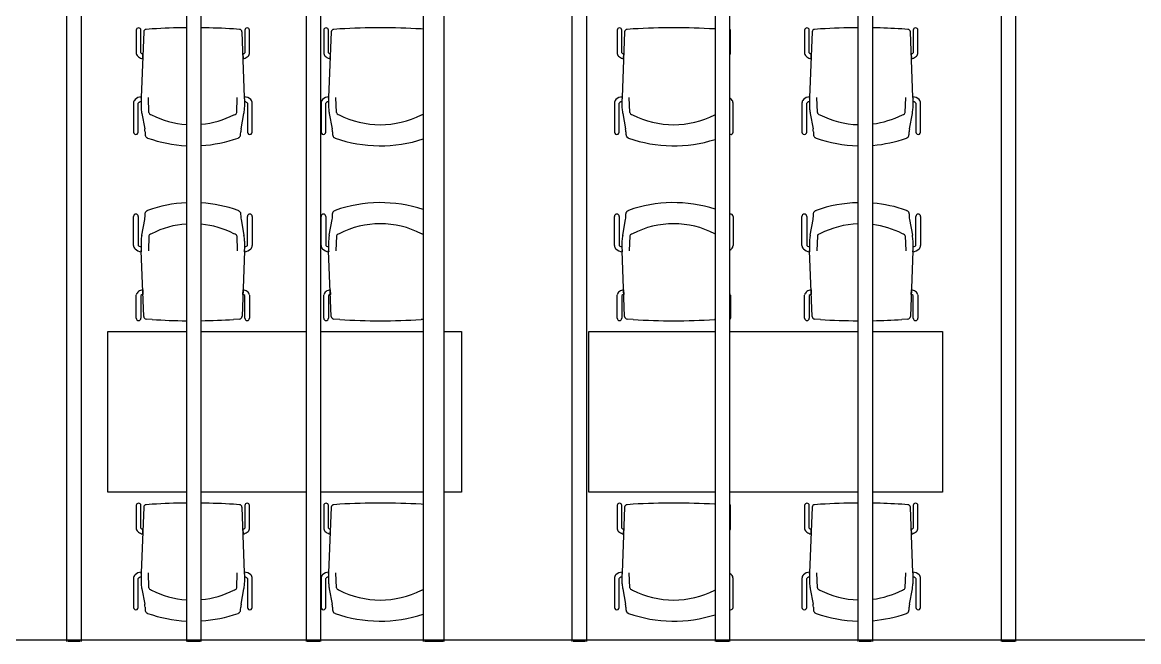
# Model space of a CAD drawing. Header units: inches. Extents: x -3 to 209, y -384 to 20.
# Drawn here: x 168.42 to 173.71, y -259.51 to -256.58 of the extents above; entities that cross this region are included whole.
import ezdxf

# ---------------------------------------------------------------- set-up
doc = ezdxf.new("R2010")
doc.units = ezdxf.units.IN
doc.header["$MEASUREMENT"] = 0
for name, color, linetype, lineweight in [('I-FURN', 253, 'Continuous', 9), ('I-FURN-PNLS', 253, 'Continuous', 9), ('S-BEAM', 253, 'Continuous', 13)]:
    doc.layers.add(name, color=color, linetype=linetype, lineweight=lineweight)
doc.layers.add('NFF-FURN', color=253, linetype='Continuous')

# ---------------------------------------------------------------- blocks, each defined once
blk = doc.blocks.new('20170303 - Modelo Est RT 16 Arpro CENTRAL_rvt-1-Borde De Placa SobreCubierta')
at = {"layer": 'S-BEAM', "linetype": 'ByBlock', "lineweight": -2}
for p, q in [((7.3333, 16.5479), (7.3333, 11.9195)), ((7.4033, 11.9195), (7.4033, 16.5479)), ((7.9013, 16.5479), (7.9013, 11.9195)), ((7.9713, 11.9195), (7.9713, 16.5479)), ((8.4693, 16.5479), (8.4693, 11.9195)), ((8.5393, 11.9195), (8.5393, 16.5479)), ((9.0242, 16.5479), (9.0242, 11.9195)), ((9.1242, 11.9195), (9.1242, 16.5479)), ((9.7293, 16.5479), (9.7293, 11.9195)), ((9.7993, 11.9195), (9.7993, 16.5479)), ((10.4076, 16.5479), (10.4076, 11.9195)), ((10.4776, 11.9195), (10.4776, 16.5479)), ((11.0854, 16.5479), (11.0854, 11.9195)), ((11.1554, 11.9195), (11.1554, 16.5479)), ((11.7637, 16.5479), (11.7637, 11.9195)), ((11.8337, 11.9195), (11.8337, 16.5479)), ((23.0817, 11.926), (3.9899, 11.926)), ((7.3855, 11.9203), (7.3511, 11.9203)), ((7.9535, 11.9203), (7.9191, 11.9203)), ((8.5215, 11.9203), (8.4871, 11.9203)), ((9.1064, 11.9203), (9.042, 11.9203)), ((9.7815, 11.9203), (9.7471, 11.9203)), ((10.4598, 11.9203), (10.4254, 11.9203)), ((11.1376, 11.9203), (11.1032, 11.9203)), ((11.8159, 11.9203), (11.7815, 11.9203))]:
    blk.add_line(p, q, dxfattribs=at)
for centre, start_param, end_param in [((7.3511, 11.9195), 1.570796, 2.356194), ((7.3855, 11.9195), 0.785398, 1.570796), ((7.9191, 11.9195), 1.570796, 2.356194), ((7.9535, 11.9195), 0.785398, 1.570796), ((8.4871, 11.9195), 1.570796, 2.356194), ((8.5215, 11.9195), 0.785398, 1.570796), ((9.042, 11.9195), 1.570796, 2.356194), ((9.1064, 11.9195), 0.785398, 1.570796), ((9.7471, 11.9195), 1.570796, 2.356194), ((9.7815, 11.9195), 0.785398, 1.570796), ((10.4254, 11.9195), 1.570796, 2.356194), ((10.4598, 11.9195), 0.785398, 1.570796), ((11.1032, 11.9195), 1.570796, 2.356194), ((11.1376, 11.9195), 0.785398, 1.570796), ((11.7815, 11.9195), 1.570796, 2.356194), ((11.8159, 11.9195), 0.785398, 1.570796)]:
    blk.add_ellipse(centre, major_axis=(0.0178, 0), ratio=0.049795, start_param=start_param, end_param=end_param, dxfattribs=at)
blk = doc.blocks.new('Haworth_Planes-Collaborative_Table-Rectangular - 30_ x 66_-V82-Borde De Placa SobreCubierta')
at = {"layer": 'I-FURN-PNLS', "linetype": 'ByBlock', "lineweight": -2}
for p, q in [((-0.8382, 0.381), (-0.5081, 0.381)), ((-0.8382, -0.381), (-0.8382, 0.381)), ((-0.4384, 0.381), (0.1697, 0.381)), ((0.2393, 0.381), (0.8382, 0.381)), ((0.8382, 0.381), (0.8382, -0.381)), ((-0.5083, -0.381), (-0.8382, -0.381)), ((0.1695, -0.381), (-0.4383, -0.381)), ((0.8382, -0.381), (0.2395, -0.381))]:
    blk.add_line(p, q, dxfattribs=at)
blk = doc.blocks.new('Haworth_Chair_Very-Perforated Side and Seminar - Arms-V83-Borde De Placa SobreCubierta')
at = {"layer": 'I-FURN', "linetype": 'ByBlock', "lineweight": -2}
for p, q in [((-0.2813, 0.2394), (-0.2813, 0.1024)), ((-0.2587, 0.1025), (-0.2587, 0.2394)), ((-0.2284, 0.2247), (-0.2422, 0.1511)), ((-0.2265, 0.2515), (-0.2268, 0.2388)), ((0.2268, 0.2388), (0.2265, 0.2515)), ((0.2422, 0.1511), (0.2284, 0.2247)), ((0.2587, 0.2394), (0.2587, 0.1025)), ((0.2813, 0.1024), (0.2813, 0.2394)), ((-0.2082, 0.1476), (-0.2107, 0.0762)), ((0.2082, 0.1476), (0.2107, 0.0762)), ((-0.2452, 0.0762), (-0.2453, 0.0787)), ((-0.2453, 0.0787), (-0.2452, 0.0762)), ((-0.2451, 0.0723), (-0.2452, 0.0762)), ((-0.2452, 0.0762), (-0.2329, -0.2351)), ((0.2329, -0.2351), (0.2452, 0.0762)), ((0.2452, 0.0762), (0.2451, 0.0723)), ((0.2453, 0.0787), (0.2452, 0.0762)), ((0.2452, 0.0762), (0.2453, 0.0787)), ((-0.2684, -0.1329), (-0.2684, -0.2432)), ((-0.2464, -0.2432), (-0.2464, -0.1353)), ((-0.237, -0.1307), (-0.2379, -0.1081)), ((0.2379, -0.1081), (0.237, -0.1307)), ((0.2464, -0.1353), (0.2464, -0.2432)), ((0.2684, -0.2432), (0.2684, -0.1329)), ((-0.2211, -0.2472), (-0.1928, -0.2491)), ((0.1928, -0.2491), (0.2211, -0.2472))]:
    blk.add_line(p, q, dxfattribs=at)
for centre, radius, start, end in [((0, -0.3398), 0.6447, 94.8447, 109.4306), ((0, -0.3398), 0.6447, 70.5694, 88.6144), ((-0.27, 0.2394), 0.0113, 360, 180), ((-0.3182, 0.2416), 0.0914, 349.3577, 358.2769), ((0.3182, 0.2416), 0.0914, 181.7231, 190.6423), ((0.27, 0.2394), 0.0113, 360, 180), ((0.0006, -0.225), 0.4297, 97.3792, 117.0332), ((0.0006, -0.225), 0.4297, 62.9668, 88.0094), ((0.378, 0.1033), 0.6238, 178.604, 182.266), ((-0.1104, 0.1192), 0.1352, 170.258, 180.2828), ((-0.0425, 0.1136), 0.2032, 169.3577, 171.9368), ((-0.2011, 0.1472), 0.0071, 123.4353, 176.5647), ((-0.1799, 0.115), 0.0456, 110.6312, 123.4353), ((0.1799, 0.115), 0.0456, 56.5647, 69.3688), ((0.2011, 0.1472), 0.0071, 3.4353, 56.5647), ((0.0425, 0.1136), 0.2032, 8.0632, 10.6423), ((0.1104, 0.1192), 0.1352, 359.7172, 9.742), ((-0.378, 0.1033), 0.6238, 357.734, 1.396), ((-0.258, 0.1024), 0.0233, 180, 226), ((-0.2407, 0.1203), 0.0482, 226, 264.7936), ((-0.2497, 0.1077), 0.0104, 210.1474, 239.8526), ((-0.2405, 0.1236), 0.0287, 239.8526, 259.4599), ((0.378, 0.1033), 0.6238, 180.7316, 182.266), ((0.2407, 0.1203), 0.0482, 275.2064, 314), ((-0.378, 0.1033), 0.6238, 357.734, 359.2684), ((0.2405, 0.1236), 0.0287, 280.5401, 300.1474), ((0.2497, 0.1077), 0.0104, 300.1474, 329.8526), ((0.258, 0.1024), 0.0233, 314, 360), ((-0.2441, -0.137), 0.0247, 123.6934, 170.3066), ((-0.2256, -0.1648), 0.058, 102.3066, 123.6934), ((-0.2293, -0.1585), 0.0289, 105.5905, 126.4095), ((0.2293, -0.1585), 0.0289, 53.5905, 74.4095), ((0.2256, -0.1648), 0.058, 56.3066, 77.6934), ((0.2441, -0.137), 0.0247, 9.6934, 56.3066), ((-0.2574, -0.2432), 0.011, 180, 360), ((-0.2202, -0.2346), 0.0127, 182.266, 265.9271), ((0, 2.8583), 3.1134, 266.4497, 269.0014), ((0, 2.8583), 3.1134, 270.2843, 273.5503), ((0.2202, -0.2346), 0.0127, 274.0729, 357.734), ((0.2574, -0.2432), 0.011, 180, 360)]:
    blk.add_arc(centre, radius, start, end, dxfattribs=at)
for points in [[(-0.2145, 0.2681), (-0.2159, 0.2676), (-0.2185, 0.2662), (-0.2219, 0.2632), (-0.2245, 0.2596), (-0.2255, 0.2569), (-0.2259, 0.2554)], [(0.2259, 0.2554), (0.2255, 0.2569), (0.2245, 0.2596), (0.2219, 0.2632), (0.2185, 0.2662), (0.2159, 0.2676), (0.2145, 0.2681)], [(-0.2259, 0.2554), (-0.2261, 0.2548), (-0.2263, 0.2534), (-0.2264, 0.2521), (-0.2265, 0.2515)], [(0.2265, 0.2515), (0.2264, 0.2521), (0.2263, 0.2534), (0.2261, 0.2548), (0.2259, 0.2554)]]:
    blk.add_open_spline(points, degree=3, dxfattribs=at)
blk = doc.blocks.new('Haworth_Chair_Very-Perforated Side and Seminar - Arms-V84-Borde De Placa SobreCubierta')
at = {"layer": 'I-FURN', "linetype": 'ByBlock', "lineweight": -2}
for p, q in [((-0.2813, 0.2394), (-0.2813, 0.1024)), ((0.2268, 0.2388), (0.2265, 0.2515)), ((0.2422, 0.1511), (0.2284, 0.2247)), ((0.2587, 0.2394), (0.2587, 0.1025)), ((0.2813, 0.1024), (0.2813, 0.2394)), ((0.2082, 0.1476), (0.2107, 0.0762)), ((0.2329, -0.2351), (0.2452, 0.0762)), ((0.2452, 0.0762), (0.2451, 0.0723)), ((0.2453, 0.0787), (0.2452, 0.0762)), ((0.2452, 0.0762), (0.2453, 0.0787)), ((-0.2684, -0.1329), (-0.2684, -0.2432)), ((0.2379, -0.1081), (0.237, -0.1307)), ((0.2464, -0.1353), (0.2464, -0.2432)), ((0.2684, -0.2432), (0.2684, -0.1329)), ((-0.1958, -0.2489), (-0.1928, -0.2491)), ((0.1928, -0.2491), (0.2211, -0.2472))]:
    blk.add_line(p, q, dxfattribs=at)
for centre, radius, start, end in [((0, -0.3398), 0.6447, 70.5694, 107.6966), ((-0.27, 0.2394), 0.0113, 66.929, 180), ((0.3182, 0.2416), 0.0914, 181.7231, 190.6423), ((0.27, 0.2394), 0.0113, 360, 180), ((0.0006, -0.225), 0.4297, 62.9668, 117.0332), ((0.1799, 0.115), 0.0456, 56.5647, 69.3688), ((0.2011, 0.1472), 0.0071, 3.4353, 56.5647), ((0.0425, 0.1136), 0.2032, 8.0632, 10.6423), ((0.1104, 0.1192), 0.1352, 359.7172, 9.742), ((-0.378, 0.1033), 0.6238, 357.734, 1.396), ((-0.258, 0.1024), 0.0233, 180, 226), ((-0.2407, 0.1203), 0.0482, 226, 238.9312), ((0.2407, 0.1203), 0.0482, 275.2064, 314), ((-0.378, 0.1033), 0.6238, 357.734, 359.2684), ((0.2405, 0.1236), 0.0287, 280.5401, 300.1474), ((0.2497, 0.1077), 0.0104, 300.1474, 329.8526), ((0.258, 0.1024), 0.0233, 314, 360), ((-0.2441, -0.137), 0.0247, 150.7623, 170.3066), ((0.2293, -0.1585), 0.0289, 53.5905, 74.4095), ((0.2256, -0.1648), 0.058, 56.3066, 77.6934), ((0.2441, -0.137), 0.0247, 9.6934, 56.3066), ((-0.2574, -0.2432), 0.011, 180, 222.437), ((0, 2.8583), 3.1134, 266.4497, 273.5503), ((0.2202, -0.2346), 0.0127, 274.0729, 357.734), ((0.2574, -0.2432), 0.011, 180, 360)]:
    blk.add_arc(centre, radius, start, end, dxfattribs=at)
for points in [[(0.2259, 0.2554), (0.2255, 0.2569), (0.2245, 0.2596), (0.2219, 0.2632), (0.2185, 0.2662), (0.2159, 0.2676), (0.2145, 0.2681)], [(0.2265, 0.2515), (0.2264, 0.2521), (0.2263, 0.2534), (0.2261, 0.2548), (0.2259, 0.2554)]]:
    blk.add_open_spline(points, degree=3, dxfattribs=at)
blk = doc.blocks.new('Haworth_Chair_Very-Perforated Side and Seminar - Arms-V85-Borde De Placa SobreCubierta')
at = {"layer": 'I-FURN', "linetype": 'ByBlock', "lineweight": -2}
for p, q in [((-0.2684, 0.1329), (-0.2684, 0.2432)), ((-0.2464, 0.2432), (-0.2464, 0.1353)), ((-0.2452, -0.0762), (-0.2329, 0.2351)), ((-0.2211, 0.2472), (-0.1928, 0.2491)), ((0.1928, 0.2491), (0.2211, 0.2472)), ((0.2329, 0.2351), (0.2452, -0.0762)), ((0.2464, 0.1353), (0.2464, 0.2432)), ((0.2684, 0.2432), (0.2684, 0.1329)), ((-0.237, 0.1307), (-0.2379, 0.1081)), ((0.2379, 0.1081), (0.237, 0.1307)), ((-0.2813, -0.2394), (-0.2813, -0.1024)), ((-0.2587, -0.1025), (-0.2587, -0.2394)), ((-0.2452, -0.0762), (-0.2453, -0.0787)), ((-0.2453, -0.0787), (-0.2452, -0.0762)), ((-0.2451, -0.0723), (-0.2452, -0.0762)), ((-0.2082, -0.1476), (-0.2107, -0.0762)), ((0.2082, -0.1476), (0.2107, -0.0762)), ((0.2452, -0.0762), (0.2451, -0.0723)), ((0.2453, -0.0787), (0.2452, -0.0762)), ((0.2452, -0.0762), (0.2453, -0.0787)), ((0.2587, -0.2394), (0.2587, -0.1025)), ((0.2813, -0.1024), (0.2813, -0.2394)), ((-0.2284, -0.2247), (-0.2422, -0.1511)), ((0.2422, -0.1511), (0.2284, -0.2247)), ((-0.2265, -0.2515), (-0.2268, -0.2388)), ((0.2268, -0.2388), (0.2265, -0.2515))]:
    blk.add_line(p, q, dxfattribs=at)
for centre, radius, start, end in [((-0.2574, 0.2432), 0.011, 0, 180), ((-0.2202, 0.2346), 0.0127, 94.0729, 177.734), ((0, -2.8583), 3.1134, 91.0017, 93.5503), ((0, -2.8583), 3.1134, 86.4497, 89.7127), ((0.2202, 0.2346), 0.0127, 2.266, 85.9271), ((0.2574, 0.2432), 0.011, 0, 180), ((-0.2441, 0.137), 0.0247, 189.6934, 236.3066), ((-0.2256, 0.1648), 0.058, 236.3066, 257.6934), ((-0.2293, 0.1585), 0.0289, 233.5905, 254.4095), ((0.2293, 0.1585), 0.0289, 285.5905, 306.4095), ((0.2256, 0.1648), 0.058, 282.3066, 303.6934), ((0.2441, 0.137), 0.0247, 303.6934, 350.3066), ((-0.258, -0.1024), 0.0233, 134, 180), ((-0.2407, -0.1203), 0.0482, 95.2064, 134), ((-0.2497, -0.1077), 0.0104, 120.1474, 149.8526), ((-0.2405, -0.1236), 0.0287, 100.5401, 120.1474), ((0.378, -0.1033), 0.6238, 177.734, 179.2684), ((0.378, -0.1033), 0.6238, 177.734, 181.396), ((0.2407, -0.1203), 0.0482, 46, 84.7936), ((-0.378, -0.1033), 0.6238, 0.7316, 2.266), ((-0.378, -0.1033), 0.6238, 358.604, 2.266), ((0.2405, -0.1236), 0.0287, 59.8526, 79.4599), ((0.2497, -0.1077), 0.0104, 30.1474, 59.8526), ((0.258, -0.1024), 0.0233, 0, 46), ((-0.1104, -0.1192), 0.1352, 179.7172, 189.742), ((-0.0425, -0.1136), 0.2032, 188.0632, 190.6423), ((-0.2011, -0.1472), 0.0071, 183.4353, 236.5647), ((-0.1799, -0.115), 0.0456, 236.5647, 249.3688), ((0.0006, 0.225), 0.4297, 242.9668, 262.6138), ((0.0006, 0.225), 0.4297, 271.9974, 297.0332), ((0.1799, -0.115), 0.0456, 290.6312, 303.4353), ((0.2011, -0.1472), 0.0071, 303.4353, 356.5647), ((0.0425, -0.1136), 0.2032, 349.3577, 351.9368), ((0.1104, -0.1192), 0.1352, 350.258, 0.2828), ((-0.27, -0.2394), 0.0113, 180, 0), ((-0.3182, -0.2416), 0.0914, 1.7231, 10.6423), ((0.3182, -0.2416), 0.0914, 169.3577, 178.2769), ((0.27, -0.2394), 0.0113, 180, 0), ((0, 0.3398), 0.6447, 250.5694, 265.153), ((0, 0.3398), 0.6447, 271.3879, 289.4306)]:
    blk.add_arc(centre, radius, start, end, dxfattribs=at)
for points in [[(-0.2259, -0.2554), (-0.2261, -0.2548), (-0.2263, -0.2534), (-0.2264, -0.2521), (-0.2265, -0.2515)], [(-0.2145, -0.2681), (-0.2159, -0.2676), (-0.2185, -0.2662), (-0.2219, -0.2632), (-0.2245, -0.2596), (-0.2255, -0.2569), (-0.2259, -0.2554)], [(0.2259, -0.2554), (0.2255, -0.2569), (0.2245, -0.2596), (0.2219, -0.2632), (0.2185, -0.2662), (0.2159, -0.2676), (0.2145, -0.2681)], [(0.2265, -0.2515), (0.2264, -0.2521), (0.2263, -0.2534), (0.2261, -0.2548), (0.2259, -0.2554)]]:
    blk.add_open_spline(points, degree=3, dxfattribs=at)
blk = doc.blocks.new('Haworth_Chair_Very-Perforated Side and Seminar - Arms-V86-Borde De Placa SobreCubierta')
at = {"layer": 'I-FURN', "linetype": 'ByBlock', "lineweight": -2}
for p, q in [((-0.2684, 0.1329), (-0.2684, 0.2432)), ((-0.1956, 0.2489), (-0.1928, 0.2491)), ((0.1928, 0.2491), (0.2211, 0.2472)), ((0.2329, 0.2351), (0.2452, -0.0762)), ((0.2464, 0.1353), (0.2464, 0.2432)), ((0.2684, 0.2432), (0.2684, 0.1329)), ((0.2379, 0.1081), (0.237, 0.1307)), ((-0.2813, -0.2394), (-0.2813, -0.1024)), ((0.2082, -0.1476), (0.2107, -0.0762)), ((0.2452, -0.0762), (0.2451, -0.0723)), ((0.2453, -0.0787), (0.2452, -0.0762)), ((0.2452, -0.0762), (0.2453, -0.0787)), ((0.2587, -0.2394), (0.2587, -0.1025)), ((0.2813, -0.1024), (0.2813, -0.2394)), ((0.2422, -0.1511), (0.2284, -0.2247)), ((0.2268, -0.2388), (0.2265, -0.2515))]:
    blk.add_line(p, q, dxfattribs=at)
for centre, radius, start, end in [((-0.2574, 0.2432), 0.011, 138.9902, 180), ((0, -2.8583), 3.1134, 86.4497, 93.5503), ((0.2202, 0.2346), 0.0127, 2.266, 85.9271), ((0.2574, 0.2432), 0.011, 0, 180), ((-0.2441, 0.137), 0.0247, 189.6934, 208.5538), ((0.2293, 0.1585), 0.0289, 285.5905, 306.4095), ((0.2256, 0.1648), 0.058, 282.3066, 303.6934), ((0.2441, 0.137), 0.0247, 303.6934, 350.3066), ((-0.258, -0.1024), 0.0233, 134, 180), ((-0.2407, -0.1203), 0.0482, 121.1767, 134), ((0.2407, -0.1203), 0.0482, 46, 84.7936), ((-0.378, -0.1033), 0.6238, 0.7316, 2.266), ((-0.378, -0.1033), 0.6238, 358.604, 2.266), ((0.2405, -0.1236), 0.0287, 59.8526, 79.4599), ((0.2497, -0.1077), 0.0104, 30.1474, 59.8526), ((0.258, -0.1024), 0.0233, 0, 46), ((0.0006, 0.225), 0.4297, 242.9668, 297.0332), ((0.1799, -0.115), 0.0456, 290.6312, 303.4353), ((0.2011, -0.1472), 0.0071, 303.4353, 356.5647), ((0.0425, -0.1136), 0.2032, 349.3577, 351.9368), ((0.1104, -0.1192), 0.1352, 350.258, 0.2828), ((-0.27, -0.2394), 0.0113, 180, 285), ((0.3182, -0.2416), 0.0914, 169.3577, 178.2769), ((0.27, -0.2394), 0.0113, 180, 0), ((0, 0.3398), 0.6447, 252.3064, 289.4306)]:
    blk.add_arc(centre, radius, start, end, dxfattribs=at)
for points in [[(0.2259, -0.2554), (0.2255, -0.2569), (0.2245, -0.2596), (0.2219, -0.2632), (0.2185, -0.2662), (0.2159, -0.2676), (0.2145, -0.2681)], [(0.2265, -0.2515), (0.2264, -0.2521), (0.2263, -0.2534), (0.2261, -0.2548), (0.2259, -0.2554)]]:
    blk.add_open_spline(points, degree=3, dxfattribs=at)
blk = doc.blocks.new('Haworth_Planes-Collaborative_Table-Rectangular - 30_ x 66_-V87-Borde De Placa SobreCubierta')
at = {"layer": 'I-FURN-PNLS', "linetype": 'ByBlock', "lineweight": -2}
for p, q in [((-0.8382, 0.381), (-0.7568, 0.381)), ((-0.8382, -0.381), (-0.8382, 0.381)), ((-0.6572, 0.381), (-0.172, 0.381)), ((-0.1023, 0.381), (0.396, 0.381)), ((0.4657, 0.381), (0.8382, 0.381)), ((0.8382, 0.381), (0.8382, -0.381)), ((-0.757, -0.381), (-0.8382, -0.381)), ((-0.1722, -0.381), (-0.657, -0.381)), ((0.3958, -0.381), (-0.1022, -0.381)), ((0.8382, -0.381), (0.4658, -0.381))]:
    blk.add_line(p, q, dxfattribs=at)
blk = doc.blocks.new('Haworth_Chair_Very-Perforated Side and Seminar - Arms-V88-Borde De Placa SobreCubierta')
at = {"layer": 'I-FURN', "linetype": 'ByBlock', "lineweight": -2}
for p, q in [((0.2268, 0.2388), (0.2265, 0.2515)), ((0.2422, 0.1511), (0.2284, 0.2247)), ((0.2587, 0.2394), (0.2587, 0.1025)), ((0.2813, 0.1024), (0.2813, 0.2394)), ((0.2082, 0.1476), (0.2107, 0.0762)), ((0.2329, -0.2351), (0.2452, 0.0762)), ((0.2452, 0.0762), (0.2451, 0.0723)), ((0.2453, 0.0787), (0.2452, 0.0762)), ((0.2452, 0.0762), (0.2453, 0.0787)), ((0.2379, -0.1081), (0.237, -0.1307)), ((0.2464, -0.1353), (0.2464, -0.2432)), ((0.2684, -0.2432), (0.2684, -0.1329)), ((-0.2033, -0.2484), (-0.1928, -0.2491)), ((0.1928, -0.2491), (0.2211, -0.2472))]:
    blk.add_line(p, q, dxfattribs=at)
for centre, radius, start, end in [((0, -0.3398), 0.6447, 70.5694, 108.3917), ((0.3182, 0.2416), 0.0914, 181.7231, 190.6423), ((0.27, 0.2394), 0.0113, 360, 180), ((0.0006, -0.225), 0.4297, 62.9668, 117.0332), ((-0.1799, 0.115), 0.0456, 110.6312, 120.8791), ((0.1799, 0.115), 0.0456, 56.5647, 69.3688), ((0.2011, 0.1472), 0.0071, 3.4353, 56.5647), ((0.0425, 0.1136), 0.2032, 8.0632, 10.6423), ((0.1104, 0.1192), 0.1352, 359.7172, 9.742), ((-0.378, 0.1033), 0.6238, 357.734, 1.396), ((0.2407, 0.1203), 0.0482, 275.2064, 314), ((-0.378, 0.1033), 0.6238, 357.734, 359.2684), ((0.2405, 0.1236), 0.0287, 280.5401, 300.1474), ((0.2497, 0.1077), 0.0104, 300.1474, 329.8526), ((0.258, 0.1024), 0.0233, 314, 360), ((0.2293, -0.1585), 0.0289, 53.5905, 74.4095), ((0.2256, -0.1648), 0.058, 56.3066, 77.6934), ((0.2441, -0.137), 0.0247, 9.6934, 56.3066), ((0, 2.8583), 3.1134, 266.4497, 273.5503), ((0.2202, -0.2346), 0.0127, 274.0729, 357.734), ((0.2574, -0.2432), 0.011, 180, 360)]:
    blk.add_arc(centre, radius, start, end, dxfattribs=at)
for points in [[(0.2259, 0.2554), (0.2255, 0.2569), (0.2245, 0.2596), (0.2219, 0.2632), (0.2185, 0.2662), (0.2159, 0.2676), (0.2145, 0.2681)], [(0.2265, 0.2515), (0.2264, 0.2521), (0.2263, 0.2534), (0.2261, 0.2548), (0.2259, 0.2554)]]:
    blk.add_open_spline(points, degree=3, dxfattribs=at)
blk = doc.blocks.new('Haworth_Chair_Very-Perforated Side and Seminar - Arms-V89-Borde De Placa SobreCubierta')
at = {"layer": 'I-FURN', "linetype": 'ByBlock', "lineweight": -2}
for p, q in [((-0.2813, 0.2394), (-0.2813, 0.1024)), ((-0.2587, 0.1025), (-0.2587, 0.2394)), ((-0.2284, 0.2247), (-0.2422, 0.1511)), ((-0.2265, 0.2515), (-0.2268, 0.2388)), ((0.2268, 0.2388), (0.2265, 0.2515)), ((0.2422, 0.1511), (0.2284, 0.2247)), ((0.2587, 0.2394), (0.2587, 0.1025)), ((0.2813, 0.1024), (0.2813, 0.2394)), ((-0.2082, 0.1476), (-0.2107, 0.0762)), ((0.2082, 0.1476), (0.2107, 0.0762)), ((-0.2452, 0.0762), (-0.2453, 0.0787)), ((-0.2453, 0.0787), (-0.2452, 0.0762)), ((-0.2451, 0.0723), (-0.2452, 0.0762)), ((-0.2452, 0.0762), (-0.2329, -0.2351)), ((0.2329, -0.2351), (0.2452, 0.0762)), ((0.2452, 0.0762), (0.2451, 0.0723)), ((0.2453, 0.0787), (0.2452, 0.0762)), ((0.2452, 0.0762), (0.2453, 0.0787)), ((-0.2684, -0.1329), (-0.2684, -0.2432)), ((-0.2464, -0.2432), (-0.2464, -0.1353)), ((-0.237, -0.1307), (-0.2379, -0.1081)), ((0.2379, -0.1081), (0.237, -0.1307)), ((0.2464, -0.1353), (0.2464, -0.2432)), ((0.2684, -0.2432), (0.2684, -0.1329)), ((-0.2211, -0.2472), (-0.1928, -0.2491)), ((0.1928, -0.2491), (0.2211, -0.2472))]:
    blk.add_line(p, q, dxfattribs=at)
for centre, radius, start, end in [((0, -0.3398), 0.6447, 93.4942, 109.4306), ((0, -0.3398), 0.6447, 70.5694, 87.2726), ((-0.27, 0.2394), 0.0113, 360, 180), ((-0.3182, 0.2416), 0.0914, 349.3577, 358.2769), ((0.3182, 0.2416), 0.0914, 181.7231, 190.6423), ((0.27, 0.2394), 0.0113, 360, 180), ((0.0006, -0.225), 0.4297, 95.4066, 117.0332), ((0.0006, -0.225), 0.4297, 62.9668, 85.9947), ((0.378, 0.1033), 0.6238, 178.604, 182.266), ((-0.1104, 0.1192), 0.1352, 170.258, 180.2828), ((-0.0425, 0.1136), 0.2032, 169.3577, 171.9368), ((-0.2011, 0.1472), 0.0071, 123.4353, 176.5647), ((-0.1799, 0.115), 0.0456, 110.6312, 123.4353), ((0.1799, 0.115), 0.0456, 56.5647, 69.3688), ((0.2011, 0.1472), 0.0071, 3.4353, 56.5647), ((0.0425, 0.1136), 0.2032, 8.0632, 10.6423), ((0.1104, 0.1192), 0.1352, 359.7172, 9.742), ((-0.378, 0.1033), 0.6238, 357.734, 1.396), ((-0.258, 0.1024), 0.0233, 180, 226), ((-0.2407, 0.1203), 0.0482, 226, 264.7936), ((-0.2497, 0.1077), 0.0104, 210.1474, 239.8526), ((-0.2405, 0.1236), 0.0287, 239.8526, 259.4599), ((0.378, 0.1033), 0.6238, 180.7316, 182.266), ((0.2407, 0.1203), 0.0482, 275.2064, 314), ((-0.378, 0.1033), 0.6238, 357.734, 359.2684), ((0.2405, 0.1236), 0.0287, 280.5401, 300.1474), ((0.2497, 0.1077), 0.0104, 300.1474, 329.8526), ((0.258, 0.1024), 0.0233, 314, 360), ((-0.2441, -0.137), 0.0247, 123.6934, 170.3066), ((-0.2256, -0.1648), 0.058, 102.3066, 123.6934), ((-0.2293, -0.1585), 0.0289, 105.5905, 126.4095), ((0.2293, -0.1585), 0.0289, 53.5905, 74.4095), ((0.2256, -0.1648), 0.058, 56.3066, 77.6934), ((0.2441, -0.137), 0.0247, 9.6934, 56.3066), ((-0.2574, -0.2432), 0.011, 180, 360), ((-0.2202, -0.2346), 0.0127, 182.266, 265.9271), ((0, 2.8583), 3.1134, 266.4497, 269.2792), ((0, 2.8583), 3.1134, 270.5621, 273.5503), ((0.2202, -0.2346), 0.0127, 274.0729, 357.734), ((0.2574, -0.2432), 0.011, 180, 360)]:
    blk.add_arc(centre, radius, start, end, dxfattribs=at)
for points in [[(-0.2145, 0.2681), (-0.2159, 0.2676), (-0.2185, 0.2662), (-0.2219, 0.2632), (-0.2245, 0.2596), (-0.2255, 0.2569), (-0.2259, 0.2554)], [(0.2259, 0.2554), (0.2255, 0.2569), (0.2245, 0.2596), (0.2219, 0.2632), (0.2185, 0.2662), (0.2159, 0.2676), (0.2145, 0.2681)], [(-0.2259, 0.2554), (-0.2261, 0.2548), (-0.2263, 0.2534), (-0.2264, 0.2521), (-0.2265, 0.2515)], [(0.2265, 0.2515), (0.2264, 0.2521), (0.2263, 0.2534), (0.2261, 0.2548), (0.2259, 0.2554)]]:
    blk.add_open_spline(points, degree=3, dxfattribs=at)
blk = doc.blocks.new('Haworth_Chair_Very-Perforated Side and Seminar - Arms-V90-Borde De Placa SobreCubierta')
at = {"layer": 'I-FURN', "linetype": 'ByBlock', "lineweight": -2}
for p, q in [((-0.2032, 0.2484), (-0.1928, 0.2491)), ((0.1928, 0.2491), (0.2211, 0.2472)), ((0.2329, 0.2351), (0.2452, -0.0762)), ((0.2464, 0.1353), (0.2464, 0.2432)), ((0.2684, 0.2432), (0.2684, 0.1329)), ((0.2379, 0.1081), (0.237, 0.1307)), ((0.2082, -0.1476), (0.2107, -0.0762)), ((0.2452, -0.0762), (0.2451, -0.0723)), ((0.2453, -0.0787), (0.2452, -0.0762)), ((0.2452, -0.0762), (0.2453, -0.0787)), ((0.2587, -0.2394), (0.2587, -0.1025)), ((0.2813, -0.1024), (0.2813, -0.2394)), ((0.2422, -0.1511), (0.2284, -0.2247)), ((0.2268, -0.2388), (0.2265, -0.2515))]:
    blk.add_line(p, q, dxfattribs=at)
for centre, radius, start, end in [((0, -2.8583), 3.1134, 86.4497, 93.5503), ((0.2202, 0.2346), 0.0127, 2.266, 85.9271), ((0.2574, 0.2432), 0.011, 0, 180), ((0.2293, 0.1585), 0.0289, 285.5905, 306.4095), ((0.2256, 0.1648), 0.058, 282.3066, 303.6934), ((0.2441, 0.137), 0.0247, 303.6934, 350.3066), ((0.2407, -0.1203), 0.0482, 46, 84.7936), ((-0.378, -0.1033), 0.6238, 0.7316, 2.266), ((-0.378, -0.1033), 0.6238, 358.604, 2.266), ((0.2405, -0.1236), 0.0287, 59.8526, 79.4599), ((0.2497, -0.1077), 0.0104, 30.1474, 59.8526), ((0.258, -0.1024), 0.0233, 0, 46), ((-0.1799, -0.115), 0.0456, 239.2127, 249.3688), ((0.0006, 0.225), 0.4297, 242.9668, 297.0332), ((0.1799, -0.115), 0.0456, 290.6312, 303.4353), ((0.2011, -0.1472), 0.0071, 303.4353, 356.5647), ((0.0425, -0.1136), 0.2032, 349.3577, 351.9368), ((0.1104, -0.1192), 0.1352, 350.258, 0.2828), ((0.3182, -0.2416), 0.0914, 169.3577, 178.2769), ((0.27, -0.2394), 0.0113, 180, 0), ((0, 0.3398), 0.6447, 251.6114, 289.4306)]:
    blk.add_arc(centre, radius, start, end, dxfattribs=at)
for points in [[(0.2259, -0.2554), (0.2255, -0.2569), (0.2245, -0.2596), (0.2219, -0.2632), (0.2185, -0.2662), (0.2159, -0.2676), (0.2145, -0.2681)], [(0.2265, -0.2515), (0.2264, -0.2521), (0.2263, -0.2534), (0.2261, -0.2548), (0.2259, -0.2554)]]:
    blk.add_open_spline(points, degree=3, dxfattribs=at)
blk = doc.blocks.new('Haworth_Chair_Very-Perforated Side and Seminar - Arms-V91-Borde De Placa SobreCubierta')
at = {"layer": 'I-FURN', "linetype": 'ByBlock', "lineweight": -2}
for p, q in [((-0.2684, 0.1329), (-0.2684, 0.2432)), ((-0.2464, 0.2432), (-0.2464, 0.1353)), ((-0.2452, -0.0762), (-0.2329, 0.2351)), ((-0.2211, 0.2472), (-0.1928, 0.2491)), ((0.1928, 0.2491), (0.2211, 0.2472)), ((0.2329, 0.2351), (0.2452, -0.0762)), ((0.2464, 0.1353), (0.2464, 0.2432)), ((0.2684, 0.2432), (0.2684, 0.1329)), ((-0.237, 0.1307), (-0.2379, 0.1081)), ((0.2379, 0.1081), (0.237, 0.1307)), ((-0.2813, -0.2394), (-0.2813, -0.1024)), ((-0.2587, -0.1025), (-0.2587, -0.2394)), ((-0.2452, -0.0762), (-0.2453, -0.0787)), ((-0.2453, -0.0787), (-0.2452, -0.0762)), ((-0.2451, -0.0723), (-0.2452, -0.0762)), ((-0.2082, -0.1476), (-0.2107, -0.0762)), ((0.2082, -0.1476), (0.2107, -0.0762)), ((0.2452, -0.0762), (0.2451, -0.0723)), ((0.2453, -0.0787), (0.2452, -0.0762)), ((0.2452, -0.0762), (0.2453, -0.0787)), ((0.2587, -0.2394), (0.2587, -0.1025)), ((0.2813, -0.1024), (0.2813, -0.2394)), ((-0.2284, -0.2247), (-0.2422, -0.1511)), ((0.2422, -0.1511), (0.2284, -0.2247)), ((-0.2265, -0.2515), (-0.2268, -0.2388)), ((0.2268, -0.2388), (0.2265, -0.2515))]:
    blk.add_line(p, q, dxfattribs=at)
for centre, radius, start, end in [((-0.2574, 0.2432), 0.011, 0, 180), ((-0.2202, 0.2346), 0.0127, 94.0729, 177.734), ((0, -2.8583), 3.1134, 90.7239, 93.5503), ((0, -2.8583), 3.1134, 86.4497, 89.4349), ((0.2202, 0.2346), 0.0127, 2.266, 85.9271), ((0.2574, 0.2432), 0.011, 0, 180), ((-0.2441, 0.137), 0.0247, 189.6934, 236.3066), ((-0.2256, 0.1648), 0.058, 236.3066, 257.6934), ((-0.2293, 0.1585), 0.0289, 233.5905, 254.4095), ((0.2293, 0.1585), 0.0289, 285.5905, 306.4095), ((0.2256, 0.1648), 0.058, 282.3066, 303.6934), ((0.2441, 0.137), 0.0247, 303.6934, 350.3066), ((-0.258, -0.1024), 0.0233, 134, 180), ((-0.2407, -0.1203), 0.0482, 95.2064, 134), ((-0.2497, -0.1077), 0.0104, 120.1474, 149.8526), ((-0.2405, -0.1236), 0.0287, 100.5401, 120.1474), ((0.378, -0.1033), 0.6238, 177.734, 179.2684), ((0.378, -0.1033), 0.6238, 177.734, 181.396), ((0.2407, -0.1203), 0.0482, 46, 84.7936), ((-0.378, -0.1033), 0.6238, 0.7316, 2.266), ((-0.378, -0.1033), 0.6238, 358.604, 2.266), ((0.2405, -0.1236), 0.0287, 59.8526, 79.4599), ((0.2497, -0.1077), 0.0104, 30.1474, 59.8526), ((0.258, -0.1024), 0.0233, 0, 46), ((-0.1104, -0.1192), 0.1352, 179.7172, 189.742), ((-0.0425, -0.1136), 0.2032, 188.0632, 190.6423), ((-0.2011, -0.1472), 0.0071, 183.4353, 236.5647), ((-0.1799, -0.115), 0.0456, 236.5647, 249.3688), ((0.0006, 0.225), 0.4297, 242.9668, 264.5934), ((0.0006, 0.225), 0.4297, 274.0121, 297.0332), ((0.1799, -0.115), 0.0456, 290.6312, 303.4353), ((0.2011, -0.1472), 0.0071, 303.4353, 356.5647), ((0.0425, -0.1136), 0.2032, 349.3577, 351.9368), ((0.1104, -0.1192), 0.1352, 350.258, 0.2828), ((-0.27, -0.2394), 0.0113, 180, 0), ((-0.3182, -0.2416), 0.0914, 1.7231, 10.6423), ((0.3182, -0.2416), 0.0914, 169.3577, 178.2769), ((0.27, -0.2394), 0.0113, 180, 0), ((0, 0.3398), 0.6447, 250.5694, 266.5036), ((0, 0.3398), 0.6447, 272.7297, 289.4306)]:
    blk.add_arc(centre, radius, start, end, dxfattribs=at)
for points in [[(-0.2259, -0.2554), (-0.2261, -0.2548), (-0.2263, -0.2534), (-0.2264, -0.2521), (-0.2265, -0.2515)], [(-0.2145, -0.2681), (-0.2159, -0.2676), (-0.2185, -0.2662), (-0.2219, -0.2632), (-0.2245, -0.2596), (-0.2255, -0.2569), (-0.2259, -0.2554)], [(0.2259, -0.2554), (0.2255, -0.2569), (0.2245, -0.2596), (0.2219, -0.2632), (0.2185, -0.2662), (0.2159, -0.2676), (0.2145, -0.2681)], [(0.2265, -0.2515), (0.2264, -0.2521), (0.2263, -0.2534), (0.2261, -0.2548), (0.2259, -0.2554)]]:
    blk.add_open_spline(points, degree=3, dxfattribs=at)
blk = doc.blocks.new('Haworth_Chair_Very-Perforated Side and Seminar - Arms-V107-Borde De Placa SobreCubierta')
at = {"layer": 'I-FURN', "linetype": 'ByBlock', "lineweight": -2}
for p, q in [((-0.2813, 0.2394), (-0.2813, 0.1024)), ((-0.2587, 0.1025), (-0.2587, 0.2394)), ((-0.2284, 0.2247), (-0.2422, 0.1511)), ((-0.2265, 0.2515), (-0.2268, 0.2388)), ((0.2268, 0.2388), (0.2265, 0.2515)), ((0.2422, 0.1511), (0.2284, 0.2247)), ((0.2587, 0.2394), (0.2587, 0.1025)), ((0.2813, 0.1024), (0.2813, 0.2394)), ((-0.2082, 0.1476), (-0.2107, 0.0762)), ((0.2082, 0.1476), (0.2107, 0.0762)), ((-0.2452, 0.0762), (-0.2453, 0.0787)), ((-0.2453, 0.0787), (-0.2452, 0.0762)), ((-0.2451, 0.0723), (-0.2452, 0.0762)), ((-0.2452, 0.0762), (-0.2329, -0.2351)), ((0.2329, -0.2351), (0.2452, 0.0762)), ((0.2452, 0.0762), (0.2451, 0.0723)), ((0.2453, 0.0787), (0.2452, 0.0762)), ((0.2452, 0.0762), (0.2453, 0.0787)), ((-0.2684, -0.1329), (-0.2684, -0.2432)), ((-0.2464, -0.2432), (-0.2464, -0.1353)), ((-0.237, -0.1307), (-0.2379, -0.1081)), ((0.2379, -0.1081), (0.237, -0.1307)), ((0.2464, -0.1353), (0.2464, -0.2432)), ((0.2684, -0.2432), (0.2684, -0.1329)), ((-0.2211, -0.2472), (-0.1928, -0.2491)), ((0.1928, -0.2491), (0.2211, -0.2472))]:
    blk.add_line(p, q, dxfattribs=at)
for centre, radius, start, end in [((0, -0.3398), 0.6447, 94.847, 109.4306), ((0, -0.3398), 0.6447, 70.5694, 88.6121), ((-0.27, 0.2394), 0.0113, 360, 180), ((-0.3182, 0.2416), 0.0914, 349.3577, 358.2769), ((0.3182, 0.2416), 0.0914, 181.7231, 190.6423), ((0.27, 0.2394), 0.0113, 360, 180), ((0.0006, -0.225), 0.4297, 97.3862, 117.0332), ((0.0006, -0.225), 0.4297, 62.9668, 88.0026), ((0.378, 0.1033), 0.6238, 178.604, 182.266), ((-0.1104, 0.1192), 0.1352, 170.258, 180.2828), ((-0.0425, 0.1136), 0.2032, 169.3577, 171.9368), ((-0.2011, 0.1472), 0.0071, 123.4353, 176.5647), ((-0.1799, 0.115), 0.0456, 110.6312, 123.4353), ((0.1799, 0.115), 0.0456, 56.5647, 69.3688), ((0.2011, 0.1472), 0.0071, 3.4353, 56.5647), ((0.0425, 0.1136), 0.2032, 8.0632, 10.6423), ((0.1104, 0.1192), 0.1352, 359.7172, 9.742), ((-0.378, 0.1033), 0.6238, 357.734, 1.396), ((-0.258, 0.1024), 0.0233, 180, 226), ((-0.2407, 0.1203), 0.0482, 226, 264.7936), ((-0.2497, 0.1077), 0.0104, 210.1474, 239.8526), ((-0.2405, 0.1236), 0.0287, 239.8526, 259.4599), ((0.378, 0.1033), 0.6238, 180.7316, 182.266), ((0.2407, 0.1203), 0.0482, 275.2064, 314), ((-0.378, 0.1033), 0.6238, 357.734, 359.2684), ((0.2405, 0.1236), 0.0287, 280.5401, 300.1474), ((0.2497, 0.1077), 0.0104, 300.1474, 329.8526), ((0.258, 0.1024), 0.0233, 314, 360), ((-0.2441, -0.137), 0.0247, 123.6934, 170.3066), ((-0.2256, -0.1648), 0.058, 102.3066, 123.6934), ((-0.2293, -0.1585), 0.0289, 105.5905, 126.4095), ((0.2293, -0.1585), 0.0289, 53.5905, 74.4095), ((0.2256, -0.1648), 0.058, 56.3066, 77.6934), ((0.2441, -0.137), 0.0247, 9.6934, 56.3066), ((-0.2574, -0.2432), 0.011, 180, 360), ((-0.2202, -0.2346), 0.0127, 182.266, 265.9271), ((0, 2.8583), 3.1134, 266.4497, 268.9983), ((0, 2.8583), 3.1134, 270.2873, 273.5503), ((0.2202, -0.2346), 0.0127, 274.0729, 357.734), ((0.2574, -0.2432), 0.011, 180, 360)]:
    blk.add_arc(centre, radius, start, end, dxfattribs=at)
for points in [[(-0.2145, 0.2681), (-0.2159, 0.2676), (-0.2185, 0.2662), (-0.2219, 0.2632), (-0.2245, 0.2596), (-0.2255, 0.2569), (-0.2259, 0.2554)], [(0.2259, 0.2554), (0.2255, 0.2569), (0.2245, 0.2596), (0.2219, 0.2632), (0.2185, 0.2662), (0.2159, 0.2676), (0.2145, 0.2681)], [(-0.2259, 0.2554), (-0.2261, 0.2548), (-0.2263, 0.2534), (-0.2264, 0.2521), (-0.2265, 0.2515)], [(0.2265, 0.2515), (0.2264, 0.2521), (0.2263, 0.2534), (0.2261, 0.2548), (0.2259, 0.2554)]]:
    blk.add_open_spline(points, degree=3, dxfattribs=at)
blk = doc.blocks.new('Haworth_Chair_Very-Perforated Side and Seminar - Arms-V108-Borde De Placa SobreCubierta')
at = {"layer": 'I-FURN', "linetype": 'ByBlock', "lineweight": -2}
for p, q in [((-0.2813, 0.2394), (-0.2813, 0.1024)), ((0.2268, 0.2388), (0.2265, 0.2515)), ((0.2422, 0.1511), (0.2284, 0.2247)), ((0.2587, 0.2394), (0.2587, 0.1025)), ((0.2813, 0.1024), (0.2813, 0.2394)), ((0.2082, 0.1476), (0.2107, 0.0762)), ((0.2329, -0.2351), (0.2452, 0.0762)), ((0.2452, 0.0762), (0.2451, 0.0723)), ((0.2453, 0.0787), (0.2452, 0.0762)), ((0.2452, 0.0762), (0.2453, 0.0787)), ((-0.2684, -0.1329), (-0.2684, -0.2432)), ((0.2379, -0.1081), (0.237, -0.1307)), ((0.2464, -0.1353), (0.2464, -0.2432)), ((0.2684, -0.2432), (0.2684, -0.1329)), ((-0.1956, -0.2489), (-0.1928, -0.2491)), ((0.1928, -0.2491), (0.2211, -0.2472))]:
    blk.add_line(p, q, dxfattribs=at)
for centre, radius, start, end in [((0, -0.3398), 0.6447, 70.5694, 107.6936), ((-0.27, 0.2394), 0.0113, 75, 180), ((0.3182, 0.2416), 0.0914, 181.7231, 190.6423), ((0.27, 0.2394), 0.0113, 360, 180), ((0.0006, -0.225), 0.4297, 62.9668, 117.0332), ((0.1799, 0.115), 0.0456, 56.5647, 69.3688), ((0.2011, 0.1472), 0.0071, 3.4353, 56.5647), ((0.0425, 0.1136), 0.2032, 8.0632, 10.6423), ((0.1104, 0.1192), 0.1352, 359.7172, 9.742), ((-0.378, 0.1033), 0.6238, 357.734, 1.396), ((-0.258, 0.1024), 0.0233, 180, 226), ((-0.2407, 0.1203), 0.0482, 226, 238.8233), ((0.2407, 0.1203), 0.0482, 275.2064, 314), ((-0.378, 0.1033), 0.6238, 357.734, 359.2684), ((0.2405, 0.1236), 0.0287, 280.5401, 300.1474), ((0.2497, 0.1077), 0.0104, 300.1474, 329.8526), ((0.258, 0.1024), 0.0233, 314, 360), ((-0.2441, -0.137), 0.0247, 151.4462, 170.3066), ((0.2293, -0.1585), 0.0289, 53.5905, 74.4095), ((0.2256, -0.1648), 0.058, 56.3066, 77.6934), ((0.2441, -0.137), 0.0247, 9.6934, 56.3066), ((-0.2574, -0.2432), 0.011, 180, 221.0098), ((0, 2.8583), 3.1134, 266.4497, 273.5503), ((0.2202, -0.2346), 0.0127, 274.0729, 357.734), ((0.2574, -0.2432), 0.011, 180, 360)]:
    blk.add_arc(centre, radius, start, end, dxfattribs=at)
for points in [[(0.2259, 0.2554), (0.2255, 0.2569), (0.2245, 0.2596), (0.2219, 0.2632), (0.2185, 0.2662), (0.2159, 0.2676), (0.2145, 0.2681)], [(0.2265, 0.2515), (0.2264, 0.2521), (0.2263, 0.2534), (0.2261, 0.2548), (0.2259, 0.2554)]]:
    blk.add_open_spline(points, degree=3, dxfattribs=at)
blk = doc.blocks.new('Haworth_Chair_Very-Perforated Side and Seminar - Arms-V110-Borde De Placa SobreCubierta')
at = {"layer": 'I-FURN', "linetype": 'ByBlock', "lineweight": -2}
for p, q in [((0.2268, 0.2388), (0.2265, 0.2515)), ((0.2422, 0.1511), (0.2284, 0.2247)), ((0.2587, 0.2394), (0.2587, 0.1025)), ((0.2813, 0.1024), (0.2813, 0.2394)), ((0.2082, 0.1476), (0.2107, 0.0762)), ((0.2329, -0.2351), (0.2452, 0.0762)), ((0.2452, 0.0762), (0.2451, 0.0723)), ((0.2453, 0.0787), (0.2452, 0.0762)), ((0.2452, 0.0762), (0.2453, 0.0787)), ((0.2379, -0.1081), (0.237, -0.1307)), ((0.2464, -0.1353), (0.2464, -0.2432)), ((0.2684, -0.2432), (0.2684, -0.1329)), ((-0.2032, -0.2484), (-0.1928, -0.2491)), ((0.1928, -0.2491), (0.2211, -0.2472))]:
    blk.add_line(p, q, dxfattribs=at)
for centre, radius, start, end in [((0, -0.3398), 0.6447, 70.5694, 108.3886), ((0.3182, 0.2416), 0.0914, 181.7231, 190.6423), ((0.27, 0.2394), 0.0113, 360, 180), ((0.0006, -0.225), 0.4297, 62.9668, 117.0332), ((-0.1799, 0.115), 0.0456, 110.6312, 120.7873), ((0.1799, 0.115), 0.0456, 56.5647, 69.3688), ((0.2011, 0.1472), 0.0071, 3.4353, 56.5647), ((0.0425, 0.1136), 0.2032, 8.0632, 10.6423), ((0.1104, 0.1192), 0.1352, 359.7172, 9.742), ((-0.378, 0.1033), 0.6238, 357.734, 1.396), ((0.2407, 0.1203), 0.0482, 275.2064, 314), ((-0.378, 0.1033), 0.6238, 357.734, 359.2684), ((0.2405, 0.1236), 0.0287, 280.5401, 300.1474), ((0.2497, 0.1077), 0.0104, 300.1474, 329.8526), ((0.258, 0.1024), 0.0233, 314, 360), ((0.2293, -0.1585), 0.0289, 53.5905, 74.4095), ((0.2256, -0.1648), 0.058, 56.3066, 77.6934), ((0.2441, -0.137), 0.0247, 9.6934, 56.3066), ((0, 2.8583), 3.1134, 266.4497, 273.5503), ((0.2202, -0.2346), 0.0127, 274.0729, 357.734), ((0.2574, -0.2432), 0.011, 180, 360)]:
    blk.add_arc(centre, radius, start, end, dxfattribs=at)
for points in [[(0.2259, 0.2554), (0.2255, 0.2569), (0.2245, 0.2596), (0.2219, 0.2632), (0.2185, 0.2662), (0.2159, 0.2676), (0.2145, 0.2681)], [(0.2265, 0.2515), (0.2264, 0.2521), (0.2263, 0.2534), (0.2261, 0.2548), (0.2259, 0.2554)]]:
    blk.add_open_spline(points, degree=3, dxfattribs=at)
blk = doc.blocks.new('Haworth_Chair_Very-Perforated Side and Seminar - Arms-V111-Borde De Placa SobreCubierta')
at = {"layer": 'I-FURN', "linetype": 'ByBlock', "lineweight": -2}
for p, q in [((-0.2813, 0.2394), (-0.2813, 0.1024)), ((-0.2587, 0.1025), (-0.2587, 0.2394)), ((-0.2284, 0.2247), (-0.2422, 0.1511)), ((-0.2265, 0.2515), (-0.2268, 0.2388)), ((0.2268, 0.2388), (0.2265, 0.2515)), ((0.2422, 0.1511), (0.2284, 0.2247)), ((0.2587, 0.2394), (0.2587, 0.1025)), ((0.2813, 0.1024), (0.2813, 0.2394)), ((-0.2082, 0.1476), (-0.2107, 0.0762)), ((0.2082, 0.1476), (0.2107, 0.0762)), ((-0.2452, 0.0762), (-0.2453, 0.0787)), ((-0.2453, 0.0787), (-0.2452, 0.0762)), ((-0.2451, 0.0723), (-0.2452, 0.0762)), ((-0.2452, 0.0762), (-0.2329, -0.2351)), ((0.2329, -0.2351), (0.2452, 0.0762)), ((0.2452, 0.0762), (0.2451, 0.0723)), ((0.2453, 0.0787), (0.2452, 0.0762)), ((0.2452, 0.0762), (0.2453, 0.0787)), ((-0.2684, -0.1329), (-0.2684, -0.2432)), ((-0.2464, -0.2432), (-0.2464, -0.1353)), ((-0.237, -0.1307), (-0.2379, -0.1081)), ((0.2379, -0.1081), (0.237, -0.1307)), ((0.2464, -0.1353), (0.2464, -0.2432)), ((0.2684, -0.2432), (0.2684, -0.1329)), ((-0.2211, -0.2472), (-0.1928, -0.2491)), ((0.1928, -0.2491), (0.2211, -0.2472))]:
    blk.add_line(p, q, dxfattribs=at)
for centre, radius, start, end in [((0, -0.3398), 0.6447, 93.4964, 109.4306), ((0, -0.3398), 0.6447, 70.5694, 87.2703), ((-0.27, 0.2394), 0.0113, 360, 180), ((-0.3182, 0.2416), 0.0914, 349.3577, 358.2769), ((0.3182, 0.2416), 0.0914, 181.7231, 190.6423), ((0.27, 0.2394), 0.0113, 360, 180), ((0.0006, -0.225), 0.4297, 95.4066, 117.0332), ((0.0006, -0.225), 0.4297, 62.9668, 85.9879), ((0.378, 0.1033), 0.6238, 178.604, 182.266), ((-0.1104, 0.1192), 0.1352, 170.258, 180.2828), ((-0.0425, 0.1136), 0.2032, 169.3577, 171.9368), ((-0.2011, 0.1472), 0.0071, 123.4353, 176.5647), ((-0.1799, 0.115), 0.0456, 110.6312, 123.4353), ((0.1799, 0.115), 0.0456, 56.5647, 69.3688), ((0.2011, 0.1472), 0.0071, 3.4353, 56.5647), ((0.0425, 0.1136), 0.2032, 8.0632, 10.6423), ((0.1104, 0.1192), 0.1352, 359.7172, 9.742), ((-0.378, 0.1033), 0.6238, 357.734, 1.396), ((-0.258, 0.1024), 0.0233, 180, 226), ((-0.2407, 0.1203), 0.0482, 226, 264.7936), ((-0.2497, 0.1077), 0.0104, 210.1474, 239.8526), ((-0.2405, 0.1236), 0.0287, 239.8526, 259.4599), ((0.378, 0.1033), 0.6238, 180.7316, 182.266), ((0.2407, 0.1203), 0.0482, 275.2064, 314), ((-0.378, 0.1033), 0.6238, 357.734, 359.2684), ((0.2405, 0.1236), 0.0287, 280.5401, 300.1474), ((0.2497, 0.1077), 0.0104, 300.1474, 329.8526), ((0.258, 0.1024), 0.0233, 314, 360), ((-0.2441, -0.137), 0.0247, 123.6934, 170.3066), ((-0.2256, -0.1648), 0.058, 102.3066, 123.6934), ((-0.2293, -0.1585), 0.0289, 105.5905, 126.4095), ((0.2293, -0.1585), 0.0289, 53.5905, 74.4095), ((0.2256, -0.1648), 0.058, 56.3066, 77.6934), ((0.2441, -0.137), 0.0247, 9.6934, 56.3066), ((-0.2574, -0.2432), 0.011, 180, 360), ((-0.2202, -0.2346), 0.0127, 182.266, 265.9271), ((0, 2.8583), 3.1134, 266.4497, 269.2761), ((0, 2.8583), 3.1134, 270.5651, 273.5503), ((0.2202, -0.2346), 0.0127, 274.0729, 357.734), ((0.2574, -0.2432), 0.011, 180, 360)]:
    blk.add_arc(centre, radius, start, end, dxfattribs=at)
for points in [[(-0.2145, 0.2681), (-0.2159, 0.2676), (-0.2185, 0.2662), (-0.2219, 0.2632), (-0.2245, 0.2596), (-0.2255, 0.2569), (-0.2259, 0.2554)], [(0.2259, 0.2554), (0.2255, 0.2569), (0.2245, 0.2596), (0.2219, 0.2632), (0.2185, 0.2662), (0.2159, 0.2676), (0.2145, 0.2681)], [(-0.2259, 0.2554), (-0.2261, 0.2548), (-0.2263, 0.2534), (-0.2264, 0.2521), (-0.2265, 0.2515)], [(0.2265, 0.2515), (0.2264, 0.2521), (0.2263, 0.2534), (0.2261, 0.2548), (0.2259, 0.2554)]]:
    blk.add_open_spline(points, degree=3, dxfattribs=at)
blk = doc.blocks.new('CB TEC 23-03-2017')
at = {"linetype": 'ByBlock', "lineweight": -2}
blk.add_blockref('20170303 - Modelo Est RT 16 Arpro CENTRAL_rvt-1-Borde De Placa SobreCubierta', (253.5039, 5566.5754), dxfattribs=at)
at = {"layer": 'I-FURN', "linetype": 'ByBlock', "lineweight": -2, "rotation": 180}
for name, p in [('Haworth_Chair_Very-Perforated Side and Seminar - Arms-V111-Borde De Placa SobreCubierta', (261.4359, 5581.1502)), ('Haworth_Chair_Very-Perforated Side and Seminar - Arms-V110-Borde De Placa SobreCubierta', (262.3249, 5581.1502)), ('Haworth_Chair_Very-Perforated Side and Seminar - Arms-V108-Borde De Placa SobreCubierta', (263.7159, 5581.1502)), ('Haworth_Chair_Very-Perforated Side and Seminar - Arms-V107-Borde De Placa SobreCubierta', (264.6049, 5581.1502)), ('Haworth_Chair_Very-Perforated Side and Seminar - Arms-V91-Borde De Placa SobreCubierta', (261.4359, 5580.2711)), ('Haworth_Chair_Very-Perforated Side and Seminar - Arms-V90-Borde De Placa SobreCubierta', (262.3249, 5580.2711)), ('Haworth_Chair_Very-Perforated Side and Seminar - Arms-V86-Borde De Placa SobreCubierta', (263.7159, 5580.2711)), ('Haworth_Chair_Very-Perforated Side and Seminar - Arms-V85-Borde De Placa SobreCubierta', (264.6049, 5580.2711)), ('Haworth_Chair_Very-Perforated Side and Seminar - Arms-V89-Borde De Placa SobreCubierta', (261.4359, 5578.897)), ('Haworth_Chair_Very-Perforated Side and Seminar - Arms-V88-Borde De Placa SobreCubierta', (262.3249, 5578.897)), ('Haworth_Chair_Very-Perforated Side and Seminar - Arms-V84-Borde De Placa SobreCubierta', (263.7159, 5578.897)), ('Haworth_Chair_Very-Perforated Side and Seminar - Arms-V83-Borde De Placa SobreCubierta', (264.6049, 5578.897))]:
    blk.add_blockref(name, p, dxfattribs=at)
at = {"layer": 'I-FURN-PNLS', "linetype": 'ByBlock', "lineweight": -2, "rotation": 180}
for name, p in [('Haworth_Planes-Collaborative_Table-Rectangular - 30_ x 66_-V87-Borde De Placa SobreCubierta', (261.8711, 5579.5841)), ('Haworth_Planes-Collaborative_Table-Rectangular - 30_ x 66_-V82-Borde De Placa SobreCubierta', (264.1511, 5579.5841))]:
    blk.add_blockref(name, p, dxfattribs=at)

msp = doc.modelspace()

# ---------------------------------------------------------------- block references
at = {"layer": 'NFF-FURN'}
msp.add_blockref('CB TEC 23-03-2017', (-92.2093, -5838.0096), dxfattribs=at)

doc.saveas('drawing.dxf')
